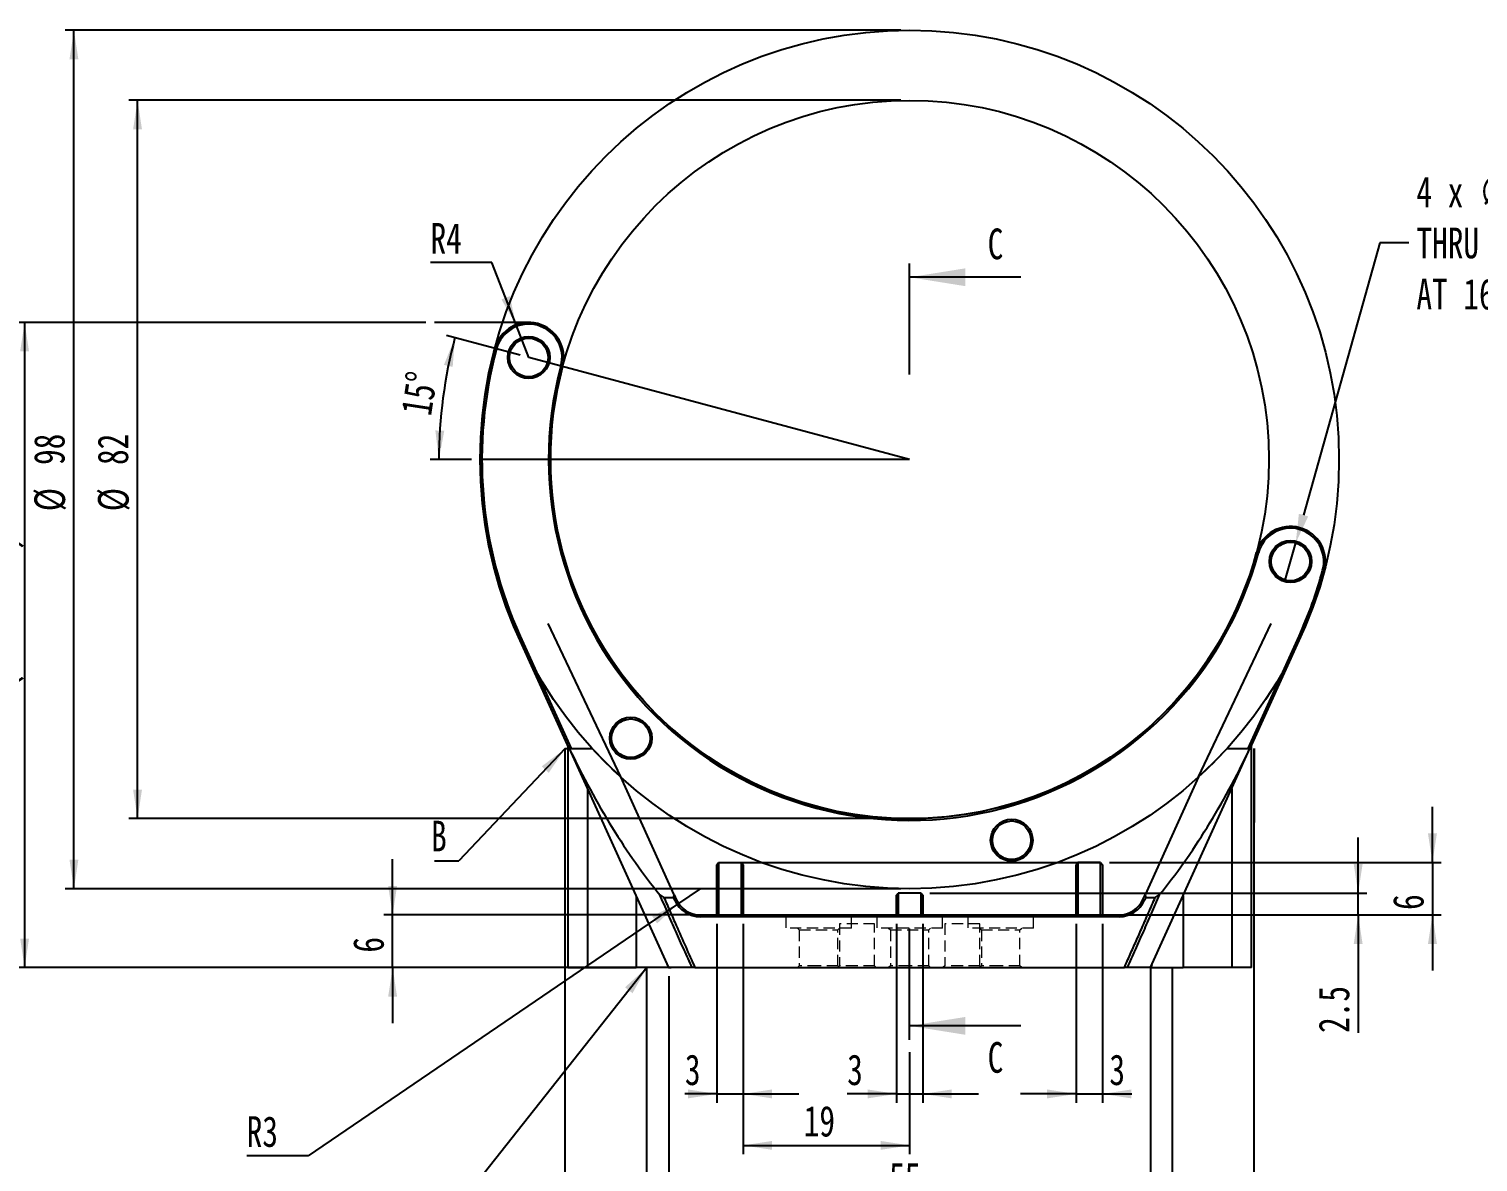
# Model space of a CAD drawing. Header units: millimetres. Extents: x 0 to 420, y 1 to 298.
# Drawn here: x 86 to 251.4, y 103.8 to 233.1 of the extents above; entities that cross this region are included whole.
import ezdxf

# ---------------------------------------------------------------- set-up
doc = ezdxf.new("R2010")
doc.units = ezdxf.units.MM
doc.header["$PDSIZE"] = -1
doc.linetypes.add('HIDDEN', pattern=[1.905, 1.27, -0.635])
doc.layers.add('도면층3', color=5, linetype='Continuous', lineweight=25)
for name, color, linetype in [('레이어10', 30, 'Continuous'), ('문자', 2, 'Continuous'), ('절단면', 230, 'Continuous'), ('치수선', 104, 'Continuous')]:
    doc.layers.add(name, color=color, linetype=linetype)
doc.styles.add('SLDTEXTSTYLE0', font='TXT', dxfattribs={"width": 0.75})
doc.dimstyles.new('SLDDIMSTYLE0', dxfattribs={"dimtxt": 3.5, "dimasz": 3.302, "dimexe": 0, "dimexo": 0.0625, "dimgap": 0.875, "dimtad": 1, "dimdec": 3, "dimrnd": 1e-09, "dimzin": 12, "dimdsep": 46, "dimtxsty": 'SLDTEXTSTYLE0', "dimsah": 1, "dimcen": 0.09, "dimadec": 0, "dimazin": 3, "dimtfac": 1, "dimtdec": 3, "dimtofl": 0, "dimtmove": 0, "dimatfit": 3, "dimfxl": 1, "dimfrac": 2, "dimtolj": 1, "dimtzin": 12, "dimarcsym": 0})
doc.dimstyles.new('SLDDIMSTYLE1', dxfattribs={"dimtxt": 3.5, "dimasz": 3.302, "dimexe": 0, "dimexo": 0.0625, "dimgap": 0.875, "dimtad": 1, "dimdec": 4, "dimzin": 12, "dimdsep": 46, "dimtxsty": 'SLDTEXTSTYLE0', "dimsah": 1, "dimcen": 0.09, "dimazin": 3, "dimtfac": 1, "dimtofl": 0, "dimtmove": 0, "dimatfit": 3, "dimfxl": 1, "dimfrac": 2, "dimtolj": 1, "dimtzin": 12, "dimarcsym": 0})
doc.dimstyles.new('SLDDIMSTYLE2', dxfattribs={"dimtxt": 3.5, "dimasz": 3.302, "dimexe": 0, "dimexo": 0.0625, "dimgap": 0.875, "dimtad": 1, "dimdec": 3, "dimrnd": 1e-09, "dimzin": 12, "dimdsep": 46, "dimtxsty": 'SLDTEXTSTYLE0', "dimsah": 1, "dimcen": 0.09, "dimadec": 0, "dimazin": 3, "dimtfac": 1, "dimtdec": 3, "dimtmove": 0, "dimatfit": 0, "dimfxl": 1, "dimfrac": 2, "dimtolj": 1, "dimtzin": 12, "dimarcsym": 0})
doc.dimstyles.new('SLDDIMSTYLE3', dxfattribs={"dimtxt": 3.5, "dimasz": 3.302, "dimexe": 0, "dimexo": 0.0625, "dimgap": 0.875, "dimtad": 0, "dimtih": 1, "dimtoh": 1, "dimdec": 3, "dimrnd": 1e-09, "dimzin": 12, "dimdsep": 46, "dimtxsty": 'SLDTEXTSTYLE0', "dimsah": 1, "dimcen": 0, "dimadec": 0, "dimazin": 3, "dimtfac": 1, "dimtdec": 3, "dimtofl": 0, "dimtmove": 0, "dimatfit": 3, "dimfxl": 1, "dimfrac": 2, "dimtolj": 1, "dimtzin": 12, "dimarcsym": 0})
doc.dimstyles.new('SLDDIMSTYLE4', dxfattribs={"dimtxt": 3.5, "dimasz": 3.302, "dimexe": 0, "dimexo": 0.0625, "dimgap": 0.875, "dimtad": 0, "dimtih": 1, "dimtoh": 1, "dimdec": 3, "dimrnd": 1e-09, "dimzin": 12, "dimdsep": 46, "dimtxsty": 'SLDTEXTSTYLE0', "dimblk1": 'NONE', "dimsah": 1, "dimcen": 0, "dimadec": 0, "dimazin": 3, "dimtfac": 1, "dimtdec": 3, "dimtmove": 0, "dimatfit": 3, "dimldrblk": 'NONE', "dimfxl": 1, "dimfrac": 2, "dimtolj": 1, "dimtzin": 12, "dimarcsym": 0})
doc.dimstyles.new('SLDDIMSTYLE5', dxfattribs={"dimtxt": 3.5, "dimasz": 3.302, "dimexe": 0, "dimexo": 0.0625, "dimgap": 0.875, "dimtad": 0, "dimtih": 1, "dimtoh": 1, "dimdec": 3, "dimrnd": 1e-09, "dimzin": 12, "dimdsep": 46, "dimtxsty": 'SLDTEXTSTYLE0', "dimblk1": 'NONE', "dimsah": 1, "dimcen": 0, "dimadec": 0, "dimazin": 3, "dimtfac": 1, "dimtdec": 3, "dimtmove": 0, "dimatfit": 3, "dimldrblk": 'NONE', "dimfxl": 1, "dimfrac": 2, "dimtolj": 1, "dimtzin": 12, "dimarcsym": 0})
doc.dimstyles.new('SLDDIMSTYLE7', dxfattribs={"dimtxt": 0.18, "dimasz": 3.302, "dimexe": 0, "dimexo": 0.0625, "dimgap": 0, "dimtad": 0, "dimtih": 1, "dimtoh": 1, "dimdec": 0, "dimrnd": 1e-09, "dimzin": 0, "dimdsep": 46, "dimtxsty": 'Standard', "dimsah": 1, "dimcen": 0.09, "dimadec": 0, "dimazin": 0, "dimtfac": 3.302, "dimtdec": 0, "dimtofl": 0, "dimtmove": 0, "dimatfit": 3, "dimfxl": 1, "dimfrac": 2, "dimtolj": 1, "dimtzin": 0, "dimarcsym": 0})

# ---------------------------------------------------------------- blocks, each defined once
blk = doc.blocks.new('_D')
at = {"layer": '치수선', "transparency": 16777216}
for p, q in [((159, 124.96), (159, 98.2)), ((214, 124.96), (214, 98.2)), ((159, 99.2), (214, 99.2))]:
    blk.add_line(p, q, dxfattribs=at)
for points in [[(159, 99.2), (162.3, 98.69), (162.3, 99.71)], [(214, 99.2), (210.69, 99.71), (210.69, 98.69)]]:
    blk.add_solid(points, dxfattribs=at)
at = {"layer": '치수선', "transparency": 16777216, "insert": (184.15, 103.71), "char_height": 3.5, "attachment_point": 1, "style": 'SLDTEXTSTYLE0'}
blk.add_mtext('55', dxfattribs=at)
blk = doc.blocks.new('_D_1')
at = {"layer": '치수선', "transparency": 16777216}
for p, q in [((185.5, 232.96), (90.13, 232.96)), ((91.13, 134.96), (91.13, 232.96)), ((185.5, 134.96), (90.13, 134.96))]:
    blk.add_line(p, q, dxfattribs=at)
for points in [[(91.13, 232.96), (90.62, 229.65), (91.63, 229.65)], [(91.13, 134.96), (91.63, 138.26), (90.62, 138.26)]]:
    blk.add_solid(points, dxfattribs=at)
at = {"layer": '치수선', "transparency": 16777216, "char_height": 3.5, "attachment_point": 1, "rotation": 90, "style": 'SLDTEXTSTYLE0'}
for s, insert in [('98', (86.56, 183.33)), ('%%c', (86.61, 178.05))]:
    blk.add_mtext(s, dxfattribs=dict(at, insert=insert))
blk = doc.blocks.new('_D_2')
at = {"layer": '치수선', "transparency": 16777216}
for p, q in [((185.5, 224.96), (97.39, 224.96)), ((98.39, 142.96), (98.39, 224.96)), ((185.5, 142.96), (97.39, 142.96))]:
    blk.add_line(p, q, dxfattribs=at)
for points in [[(98.39, 224.96), (97.88, 221.65), (98.89, 221.65)], [(98.39, 142.96), (98.89, 146.26), (97.88, 146.26)]]:
    blk.add_solid(points, dxfattribs=at)
at = {"layer": '치수선', "transparency": 16777216, "char_height": 3.5, "attachment_point": 1, "rotation": 90, "style": 'SLDTEXTSTYLE0'}
for s, insert in [('82', (93.82, 183.33)), ('%%c', (93.87, 178.05))]:
    blk.add_mtext(s, dxfattribs=dict(at, insert=insert))
blk = doc.blocks.new('_D_3')
at = {"layer": '치수선', "transparency": 16777216}
for p, q in [((142.06, 195.86), (133.64, 198.12)), ((136.5, 183.96), (131.78, 183.96))]:
    blk.add_line(p, q, dxfattribs=at)
blk.add_arc((186.5, 183.96), 53.72, 165, 180, dxfattribs=at)
for points in [[(134.61, 197.86), (133.36, 194.76), (134.35, 194.53)], [(132.78, 183.96), (133.39, 187.24), (132.37, 187.27)]]:
    blk.add_solid(points, dxfattribs=at)
at = {"layer": '치수선', "transparency": 16777216, "insert": (128.41, 189.35), "char_height": 3.5, "attachment_point": 1, "rotation": 81.2376, "style": 'SLDTEXTSTYLE0'}
blk.add_mtext('15°', dxfattribs=at)
blk = doc.blocks.new('_D_4')
at = {"layer": '치수선', "transparency": 16777216}
for p, q in [((246.16, 137.96), (246.16, 144.31)), ((209.3, 137.96), (247.16, 137.96)), ((246.16, 137.96), (246.16, 131.96)), ((211.39, 131.96), (247.16, 131.96)), ((246.16, 131.96), (246.16, 125.61))]:
    blk.add_line(p, q, dxfattribs=at)
for points in [[(246.16, 137.96), (246.67, 141.26), (245.65, 141.26)], [(246.16, 131.96), (245.65, 128.65), (246.67, 128.65)]]:
    blk.add_solid(points, dxfattribs=at)
at = {"layer": '치수선', "transparency": 16777216, "insert": (241.65, 132.53), "char_height": 3.5, "attachment_point": 1, "rotation": 90, "style": 'SLDTEXTSTYLE0'}
blk.add_mtext('6', dxfattribs=at)
blk = doc.blocks.new('_D_5')
at = {"layer": '치수선', "transparency": 16777216}
for p, q in [((167.5, 130.96), (167.5, 104.65)), ((186.5, 116.3), (186.5, 104.65)), ((167.5, 105.65), (186.5, 105.65))]:
    blk.add_line(p, q, dxfattribs=at)
for points in [[(167.5, 105.65), (170.8, 105.15), (170.8, 106.16)], [(186.5, 105.65), (183.19, 106.16), (183.19, 105.15)]]:
    blk.add_solid(points, dxfattribs=at)
at = {"layer": '치수선', "transparency": 16777216, "insert": (174.41, 110.17), "char_height": 3.5, "attachment_point": 1, "style": 'SLDTEXTSTYLE0'}
blk.add_mtext('19', dxfattribs=at)
blk = doc.blocks.new('_D_6')
at = {"layer": '레이어10', "transparency": 16777216}
for p, q in [((131.28, 199.6), (84.5, 199.6)), ((85.5, 199.6), (85.5, 125.96)), ((154.29, 125.96), (84.5, 125.96))]:
    blk.add_line(p, q, dxfattribs=at)
for points in [[(85.5, 199.6), (84.99, 196.3), (86, 196.3)], [(85.5, 125.96), (86, 129.26), (84.99, 129.26)]]:
    blk.add_solid(points, dxfattribs=at)
at = {"layer": '레이어10', "transparency": 16777216, "char_height": 3.5, "attachment_point": 1, "rotation": 90, "style": 'SLDTEXTSTYLE0'}
for s, insert in [(')', (80.98, 173.62)), ('73.647', (80.98, 159.39)), ('(', (80.98, 157.67))]:
    blk.add_mtext(s, dxfattribs=dict(at, insert=insert))
blk = doc.blocks.new('_D_7')
at = {"layer": '치수선', "transparency": 16777216}
for p, q in [((138.83, 206.44), (131.82, 206.44)), ((141.58, 199.33), (138.83, 206.44)), ((143.03, 195.6), (141.58, 199.33))]:
    blk.add_line(p, q, dxfattribs=at)
blk.add_solid([(141.58, 199.33), (140.87, 202.6), (139.92, 202.23)], dxfattribs=at)
at = {"layer": '치수선', "transparency": 16777216, "insert": (131.82, 210.95), "char_height": 3.5, "attachment_point": 1, "style": 'SLDTEXTSTYLE0'}
blk.add_mtext('R4', dxfattribs=at)
blk = doc.blocks.new('_D_8')
at = {"layer": 'Defpoints', "color": 0, "transparency": 16777216}
for p in [(230.56, 174.43), (229.37, 170.19)]:
    blk.add_point(p, dxfattribs=at)
at = {"layer": '치수선', "color": 0, "lineweight": -2, "transparency": 16777216}
for p, q in [((240.15, 208.68), (231.45, 177.61)), ((243.45, 208.68), (240.15, 208.68)), ((229.37, 170.19), (230.56, 174.43))]:
    blk.add_line(p, q, dxfattribs=at)
at = {"layer": '치수선', "color": 0, "transparency": 16777216}
blk.add_solid([(230.92, 177.76), (231.98, 177.46), (230.56, 174.43)], dxfattribs=at)
at = {"layer": '치수선', "color": 0, "transparency": 16777216, "insert": (244.33, 216.26), "char_height": 3.5, "attachment_point": 1, "style": 'SLDTEXTSTYLE0'}
blk.add_mtext('\\A1;4 x ∅4.4 Hole \\PTHRU\\PAT 165%%D 225%%D 285%%D 345%%D', dxfattribs=at)
blk = doc.blocks.new('_None')
blk = doc.blocks.new('_D_9')
at = {"layer": '치수선', "transparency": 16777216}
for p, q in [((127.5, 131.96), (127.5, 138.31)), ((161.6, 131.96), (126.5, 131.96)), ((127.5, 125.96), (127.5, 131.96)), ((160.99, 125.96), (126.5, 125.96)), ((127.5, 125.96), (127.5, 119.61))]:
    blk.add_line(p, q, dxfattribs=at)
for points in [[(127.5, 131.96), (128, 135.26), (126.99, 135.26)], [(127.5, 125.96), (126.99, 122.65), (128, 122.65)]]:
    blk.add_solid(points, dxfattribs=at)
at = {"layer": '치수선', "transparency": 16777216, "insert": (122.98, 127.66), "char_height": 3.5, "attachment_point": 1, "rotation": 90, "style": 'SLDTEXTSTYLE0'}
blk.add_mtext('6', dxfattribs=at)
blk = doc.blocks.new('_D_10')
at = {"layer": '치수선', "transparency": 16777216}
for p, q in [((164.5, 130.96), (164.5, 110.53)), ((167.5, 130.96), (167.5, 110.53)), ((164.5, 111.53), (160.85, 111.53)), ((164.5, 111.53), (167.5, 111.53)), ((167.5, 111.53), (173.85, 111.53))]:
    blk.add_line(p, q, dxfattribs=at)
for points in [[(164.5, 111.53), (161.19, 112.04), (161.19, 111.02)], [(167.5, 111.53), (170.8, 111.02), (170.8, 112.04)]]:
    blk.add_solid(points, dxfattribs=at)
at = {"layer": '치수선', "transparency": 16777216, "insert": (160.85, 116.04), "char_height": 3.5, "attachment_point": 1, "style": 'SLDTEXTSTYLE0'}
blk.add_mtext('3', dxfattribs=at)
blk = doc.blocks.new('_D_11')
at = {"layer": '치수선', "transparency": 16777216}
for p, q in [((185, 130.96), (185, 110.53)), ((188, 130.96), (188, 110.53)), ((185, 111.53), (179.37, 111.53)), ((185, 111.53), (188, 111.53)), ((188, 111.53), (194.35, 111.53))]:
    blk.add_line(p, q, dxfattribs=at)
for points in [[(185, 111.53), (181.69, 112.04), (181.69, 111.02)], [(188, 111.53), (191.3, 111.02), (191.3, 112.04)]]:
    blk.add_solid(points, dxfattribs=at)
at = {"layer": '치수선', "transparency": 16777216, "insert": (179.37, 116.04), "char_height": 3.5, "attachment_point": 1, "style": 'SLDTEXTSTYLE0'}
blk.add_mtext('3', dxfattribs=at)
blk = doc.blocks.new('_D_12')
at = {"layer": '치수선', "transparency": 16777216}
for p, q in [((205.5, 130.96), (205.5, 110.53)), ((208.5, 130.96), (208.5, 110.53)), ((205.5, 111.53), (199.15, 111.53)), ((205.5, 111.53), (208.5, 111.53)), ((208.5, 111.53), (211.87, 111.53))]:
    blk.add_line(p, q, dxfattribs=at)
for points in [[(205.5, 111.53), (202.19, 112.04), (202.19, 111.02)], [(208.5, 111.53), (211.8, 111.02), (211.8, 112.04)]]:
    blk.add_solid(points, dxfattribs=at)
at = {"layer": '치수선', "transparency": 16777216, "insert": (209.29, 116.04), "char_height": 3.5, "attachment_point": 1, "style": 'SLDTEXTSTYLE0'}
blk.add_mtext('3', dxfattribs=at)
blk = doc.blocks.new('_D_13')
at = {"layer": '치수선', "transparency": 16777216}
for p, q in [((237.68, 134.46), (237.68, 140.81)), ((188.8, 134.46), (238.68, 134.46)), ((237.68, 131.96), (237.68, 134.46)), ((211.39, 131.96), (238.68, 131.96)), ((237.68, 131.96), (237.68, 118.49))]:
    blk.add_line(p, q, dxfattribs=at)
for points in [[(237.68, 134.46), (238.19, 137.76), (237.18, 137.76)], [(237.68, 131.96), (237.18, 128.65), (238.19, 128.65)]]:
    blk.add_solid(points, dxfattribs=at)
at = {"layer": '치수선', "transparency": 16777216, "insert": (233.17, 118.49), "char_height": 3.5, "attachment_point": 1, "rotation": 90, "style": 'SLDTEXTSTYLE0'}
blk.add_mtext('2.5', dxfattribs=at)
blk = doc.blocks.new('_D_14')
at = {"layer": '치수선', "transparency": 16777216}
for p, q in [((162.6, 134.96), (160.12, 133.27)), ((160.12, 133.27), (117.85, 104.47)), ((117.85, 104.47), (110.84, 104.47))]:
    blk.add_line(p, q, dxfattribs=at)
blk.add_solid([(160.12, 133.27), (157.11, 131.83), (157.68, 130.99)], dxfattribs=at)
at = {"layer": '치수선', "transparency": 16777216, "insert": (110.84, 108.98), "char_height": 3.5, "attachment_point": 1, "style": 'SLDTEXTSTYLE0'}
blk.add_mtext('R3', dxfattribs=at)
blk = doc.blocks.new('SW_NOTE_0_2')
at = {"layer": '도면층3', "color": 0}
blk.add_line((-2.8, 0), (0, 0), dxfattribs=at)
at = {"layer": '도면층3', "color": 0, "insert": (-3.18, 4.6), "char_height": 3.5, "attachment_point": 1, "style": 'SLDTEXTSTYLE0'}
blk.add_mtext('B', dxfattribs=at)
blk = doc.blocks.new('_D_21')
at = {"layer": 'Defpoints', "color": 0, "transparency": 16777216}
for p in [(193.64, 271.83), (200.13, 268.08)]:
    blk.add_point(p, dxfattribs=at)
at = {"layer": '치수선', "color": 0, "lineweight": -2, "transparency": 16777216}
for p, q in [((193.64, 271.83), (200.13, 268.08)), ((223.11, 254.81), (202.99, 266.42)), ((238.82, 254.81), (223.11, 254.81))]:
    blk.add_line(p, q, dxfattribs=at)
at = {"layer": '치수선', "color": 0, "transparency": 16777216}
blk.add_solid([(203.27, 266.9), (202.72, 265.95), (200.13, 268.08)], dxfattribs=at)
at = {"layer": '치수선', "color": 0, "transparency": 16777216, "insert": (239.69, 262.4), "char_height": 3.5, "attachment_point": 1, "style": 'SLDTEXTSTYLE0'}
blk.add_mtext('\\A1;6 x ∅7.5 {\\fGDT|b0|i0|c0|p2;x}1\\PEqually 60%%D\\PPCD %%C24', dxfattribs=at)

msp = doc.modelspace()

# ---------------------------------------------------------------- linework, layer by layer
at = {"color": 7, "linetype": 'Continuous', "lineweight": 25}
for p, q in [((139.16467, 196.63771), (139.35785, 196.58595)), ((146.89207, 194.56716), (146.69889, 194.61893)), ((226.09799, 173.344), (226.29118, 173.29224)), ((233.8254, 171.27345), (233.63221, 171.32521)), ((141.86965, 163.71762), (142.05179, 163.80022)), ((147.65733, 150.95558), (141.86965, 163.71762)), ((142.05179, 163.80022), (147.87694, 150.95558)), ((225.11312, 150.95558), (230.93827, 163.80022)), ((231.12041, 163.71762), (225.33273, 150.95558)), ((231.12041, 163.71762), (230.93827, 163.80022)), ((147.49503, 151.31346), (147.49503, 125.95558)), ((147.65733, 150.95558), (158.99503, 125.95558)), ((147.65733, 150.95558), (150.27349, 150.95558)), ((213.99503, 125.95558), (225.33273, 150.95558)), ((222.71657, 150.95558), (225.33273, 150.95558)), ((225.49503, 125.95558), (225.49503, 151.31346)), ((159.61891, 134.26467), (153.52129, 147.71014)), ((219.46878, 147.71014), (213.37115, 134.26467)), ((149.71857, 146.41048), (149.71857, 125.95558)), ((223.27149, 146.41048), (223.27149, 125.95558)), ((164.49503, 137.67274), (164.69503, 137.95558)), ((164.49503, 131.95558), (164.49503, 137.67274)), ((164.69503, 137.95558), (164.69503, 131.95558)), ((164.69503, 137.95558), (167.29503, 137.95558)), ((167.29503, 131.95558), (167.29503, 137.95558)), ((167.29503, 137.95558), (167.49503, 137.67274)), ((167.49503, 137.67274), (167.49503, 131.95558)), ((205.49503, 137.67274), (205.69503, 137.95558)), ((205.49503, 131.95558), (205.49503, 137.67274)), ((205.69503, 137.95558), (205.69503, 131.95558)), ((208.29503, 137.95558), (205.69503, 137.95558)), ((208.29503, 131.95558), (208.29503, 137.95558)), ((208.29503, 137.95558), (208.49503, 137.67274)), ((208.49503, 137.67274), (208.49503, 131.95558)), ((155.28913, 134.12722), (155.28913, 125.95558)), ((158.00805, 134.23814), (158.46468, 133.95558)), ((158.46468, 133.95558), (159.53948, 133.95558)), ((159.53948, 133.95558), (159.61891, 134.26467)), ((159.68536, 133.63392), (159.53948, 133.95558)), ((159.61891, 134.26467), (159.8675, 133.71652)), ((184.99503, 134.21973), (185.19503, 134.45558)), ((184.99503, 131.95558), (184.99503, 134.21973)), ((185.19503, 134.45558), (185.19503, 131.95558)), ((187.79503, 134.45558), (185.19503, 134.45558)), ((187.79503, 131.95558), (187.79503, 134.45558)), ((187.79503, 134.45558), (187.99503, 134.21973)), ((187.99503, 134.21973), (187.99503, 131.95558)), ((213.12256, 133.71652), (213.37115, 134.26467)), ((213.45058, 133.95558), (213.30471, 133.63392)), ((213.37115, 134.26467), (213.45058, 133.95558)), ((213.45058, 133.95558), (214.52538, 133.95558)), ((214.52538, 133.95558), (214.98202, 134.23814)), ((217.70094, 134.12722), (217.70094, 125.95558)), ((159.68536, 133.63392), (159.8675, 133.71652)), ((213.30471, 133.63392), (213.12256, 133.71652)), ((162.59967, 131.75558), (162.59967, 131.95558)), ((162.59967, 131.95558), (210.39039, 131.95558)), ((210.39039, 131.75558), (162.59967, 131.75558)), ((210.39039, 131.75558), (210.39039, 131.95558)), ((147.49503, 125.95558), (149.71857, 125.95558)), ((149.71857, 125.95558), (155.28913, 125.95558)), ((158.99503, 125.95558), (155.28913, 125.95558)), ((161.98923, 125.95558), (161.66357, 125.95558)), ((161.98923, 125.95558), (211.00083, 125.95558)), ((211.32649, 125.95558), (211.00083, 125.95558)), ((213.99503, 125.95558), (217.70094, 125.95558)), ((223.27149, 125.95558), (217.70094, 125.95558)), ((225.49503, 125.95558), (223.27149, 125.95558))]:
    msp.add_line(p, q, dxfattribs=at)
at = {"color": 7, "linetype": 'HIDDEN', "lineweight": 18}
for p, q in [((139.16467, 196.63771), (139.35785, 196.58595)), ((146.89207, 194.56716), (146.69889, 194.61893)), ((226.09799, 173.344), (226.29118, 173.29224)), ((233.8254, 171.27345), (233.63221, 171.32521)), ((141.86965, 163.71762), (142.05179, 163.80022)), ((231.12041, 163.71762), (230.93827, 163.80022)), ((149.71857, 146.41048), (149.71857, 125.95558)), ((223.27149, 146.41048), (223.27149, 125.95558)), ((155.28913, 134.12722), (155.28913, 125.95558)), ((217.70094, 134.12722), (217.70094, 125.95558)), ((159.8675, 133.71652), (159.68536, 133.63392)), ((213.12256, 133.71652), (213.30471, 133.63392)), ((162.59967, 131.95558), (162.59967, 131.75558)), ((172.15273, 131.95558), (172.35273, 131.75558)), ((172.35273, 131.75558), (172.35273, 130.45558)), ((182.49503, 130.95558), (178.49503, 130.95558)), ((178.49503, 130.95558), (178.49503, 126.15558)), ((179.85273, 131.75558), (180.05273, 131.95558)), ((179.85273, 130.45558), (179.85273, 131.75558)), ((182.49503, 126.15558), (182.49503, 130.95558)), ((182.54503, 131.95558), (182.74503, 131.75558)), ((182.74503, 131.75558), (182.74503, 130.45558)), ((190.24503, 131.75558), (190.44503, 131.95558)), ((190.24503, 130.45558), (190.24503, 131.75558)), ((194.49503, 130.95558), (190.49503, 130.95558)), ((190.49503, 130.95558), (190.49503, 126.15558)), ((192.93734, 131.95558), (193.13734, 131.75558)), ((193.13734, 131.75558), (193.13734, 130.45558)), ((194.49503, 126.15558), (194.49503, 130.95558)), ((200.63734, 131.75558), (200.83734, 131.95558)), ((200.63734, 130.45558), (200.63734, 131.75558)), ((210.39039, 131.95558), (210.39039, 131.75558)), ((179.85273, 130.45558), (172.35273, 130.45558)), ((173.70273, 130.45558), (173.90273, 130.25558)), ((173.90273, 130.25558), (178.30273, 130.25558)), ((173.90273, 130.25558), (173.90273, 126.15558)), ((178.30273, 130.25558), (178.50273, 130.45558)), ((178.30273, 126.15558), (178.30273, 130.25558)), ((190.24503, 130.45558), (182.74503, 130.45558)), ((184.09503, 130.45558), (184.29503, 130.25558)), ((184.29503, 130.25558), (188.69503, 130.25558)), ((184.29503, 130.25558), (184.29503, 126.15558)), ((188.69503, 130.25558), (188.89503, 130.45558)), ((188.69503, 126.15558), (188.69503, 130.25558)), ((200.63734, 130.45558), (193.13734, 130.45558)), ((194.48734, 130.45558), (194.68734, 130.25558)), ((194.68734, 130.25558), (199.08734, 130.25558)), ((194.68734, 130.25558), (194.68734, 126.15558)), ((199.08734, 130.25558), (199.28734, 130.45558)), ((199.08734, 126.15558), (199.08734, 130.25558)), ((173.90273, 126.15558), (173.70273, 125.95558)), ((176.10273, 126.15558), (173.90273, 126.15558)), ((178.30273, 126.15558), (176.10273, 126.15558)), ((178.49503, 126.15558), (178.29503, 125.95558)), ((178.50273, 125.95558), (178.30273, 126.15558)), ((180.49503, 126.15558), (178.49503, 126.15558)), ((182.49503, 126.15558), (180.49503, 126.15558)), ((182.69503, 125.95558), (182.49503, 126.15558)), ((184.29503, 126.15558), (184.09503, 125.95558)), ((186.49503, 126.15558), (184.29503, 126.15558)), ((188.69503, 126.15558), (186.49503, 126.15558)), ((188.89503, 125.95558), (188.69503, 126.15558)), ((190.49503, 126.15558), (190.29503, 125.95558)), ((192.49503, 126.15558), (190.49503, 126.15558)), ((194.49503, 126.15558), (192.49503, 126.15558)), ((194.68734, 126.15558), (194.48734, 125.95558)), ((194.69503, 125.95558), (194.49503, 126.15558)), ((196.88734, 126.15558), (194.68734, 126.15558)), ((199.08734, 126.15558), (196.88734, 126.15558)), ((199.28734, 125.95558), (199.08734, 126.15558))]:
    msp.add_line(p, q, dxfattribs=at)
at = {"color": 7, "linetype": 'Continuous', "lineweight": 25}
for centre, radius in [((143.02837, 195.60244), 2.4), ((143.02837, 195.60244), 2.2), ((229.96169, 172.30872), 2.4), ((229.96169, 172.30872), 2.2), ((154.67523, 152.13578), 2.4), ((154.67523, 152.13578), 2.2), ((198.14189, 140.48892), 2.4), ((198.14189, 140.48892), 2.2)]:
    msp.add_circle(centre, radius, dxfattribs=at)
for centre, radius, start, end in [((143.02837, 195.60244), 4, 345, 165), ((143.02837, 195.60244), 3.8, 345, 165), ((186.49503, 183.95558), 49, 165, 204.3946692), ((186.49503, 183.95558), 48.8, 165, 204.3946692), ((186.49503, 183.95558), 41.2, 165, 345), ((186.49503, 183.95558), 41, 165, 345), ((229.96169, 172.30872), 4, 345, 165), ((229.96169, 172.30872), 3.8, 345, 165), ((186.49503, 183.95558), 48.8, 335.6053308, 345), ((186.49503, 183.95558), 49, 335.6053308, 345), ((186.49503, 183.95558), 49, 222.3354019, 227.7061149), ((186.49503, 183.95558), 49, 312.2938851, 317.6645981), ((162.59967, 134.95558), 3.2, 204.3946692, 270), ((162.59967, 134.95558), 3, 204.3946692, 270), ((210.39039, 134.95558), 3, 270, 335.6053308), ((210.39039, 134.95558), 3.2, 270, 335.6053308)]:
    msp.add_arc(centre, radius, start, end, dxfattribs=at)
for start_param, end_param in [(2.303384184, 2.56483514), (3.718350158, 3.979801156)]:
    msp.add_ellipse((186.49503, 216.94115), major_axis=(0, 98.66325), ratio=0.52947876, start_param=start_param, end_param=end_param, dxfattribs=at)
for points, knots in [([(161.66357, 125.95558), (161.35916, 126.63301), (160.74064, 128.00942), (159.82843, 130.06885), (158.91361, 132.15196), (158.31282, 133.53602), (158.00805, 134.23814)], [0, 0, 0, 0, 0.246099419, 0.500026741, 0.7463683965, 1, 1, 1, 1]), ([(158.46468, 133.95558), (158.69929, 133.41428), (159.16281, 132.34482), (159.98696, 130.45998), (160.92422, 128.33327), (161.63895, 126.7376), (161.98923, 125.95558)], [0, 0, 0, 0, 0.202453487, 0.399994077, 0.705944934, 1, 1, 1, 1]), ([(211.00083, 125.95558), (211.22224, 126.44918), (211.67081, 127.44923), (212.34644, 128.97117), (213.04832, 130.5637), (213.77704, 132.22924), (214.27374, 133.37507), (214.52538, 133.95558)], [0, 0, 0, 0, 0.185648458, 0.376125716, 0.571433415, 0.782876492, 1, 1, 1, 1]), ([(214.98202, 134.23814), (214.67725, 133.53603), (214.07646, 132.15197), (213.16164, 130.06888), (212.24943, 128.00943), (211.63091, 126.63302), (211.32649, 125.95558)], [0, 0, 0, 0, 0.253625764, 0.499973262, 0.753895394, 1, 1, 1, 1]), ([(161.66357, 125.95558), (161.58706, 125.95558), (161.43404, 125.95558), (161.21046, 125.95558), (160.93701, 125.95558), (160.61917, 125.95558), (160.26347, 125.95558), (159.92265, 125.95558), (159.59736, 125.95558), (159.28629, 125.95558), (159.09212, 125.95558), (158.99503, 125.95558)], [0, 0, 0, 0, 0.074280799, 0.148562127, 0.22285795, 0.352353027, 0.481904961, 0.6114023, 0.74095231, 0.870476215, 1, 1, 1, 1]), ([(213.99503, 125.95558), (213.93065, 125.95558), (213.80188, 125.95558), (213.59989, 125.95558), (213.35683, 125.95558), (213.0674, 125.95558), (212.6132, 125.95558), (212.12844, 125.95558), (211.65162, 125.95558), (211.42247, 125.95558), (211.3265, 125.95558)], [0, 0, 0, 0, 0.0863460474, 0.1726903063, 0.2590547129, 0.3885421893, 0.5181062126, 0.7771393774, 0.9066626334, 1, 1, 1, 1])]:
    msp.add_open_spline(points, degree=3, knots=knots, dxfattribs=at)
at = {"layer": '도면층3'}
for p, q in [((147.1838, 57.87322), (147.1838, 150.95558)), ((225.80627, 57.87322), (225.80627, 150.95558))]:
    msp.add_line(p, q, dxfattribs=at)
at = {"layer": '레이어10'}
msp.add_line((143.02837, 199.60244), (132.27873, 199.60244), dxfattribs=at)
at = {"layer": '문자'}
for p, q in [((156.49503, 57.87322), (156.49503, 125.95558)), ((216.49503, 57.87322), (216.49503, 125.95558))]:
    msp.add_line(p, q, dxfattribs=at)
at = {"layer": '절단면'}
for p, q in [((186.49503, 193.64757), (186.49503, 206.34757)), ((199.19503, 204.76007), (186.49503, 204.76007)), ((186.49503, 117.71033), (186.49503, 130.41668)), ((199.19503, 119.29783), (186.49503, 119.29783))]:
    msp.add_line(p, q, dxfattribs=at)
for points in [[(186.49503, 204.76007), (192.84503, 203.74407), (192.84503, 205.77607)], [(186.49503, 119.29783), (192.84503, 118.28183), (192.84503, 120.31383)]]:
    msp.add_solid(points, dxfattribs=at)
at = {"layer": '치수선'}
for p, q in [((186.49503, 183.95558), (143.02837, 195.60244)), ((186.49503, 183.95558), (137.49503, 183.95558)), ((153.52129, 147.71014), (145.23807, 165.24263)), ((219.46878, 147.71014), (227.75199, 165.24263)), ((147.1838, 150.95558), (147.65733, 150.95558)), ((225.80627, 150.95558), (225.80627, 142.52102)), ((167.29503, 137.95558), (208.29503, 137.95558)), ((158.86688, 126.22683), (158.99503, 125.95558)), ((158.99503, 125.95558), (159.29503, 125.95558)), ((213.99503, 125.95558), (213.69503, 125.95558)), ((214.12318, 126.22683), (213.99503, 125.95558)), ((213.99503, 125.95558), (213.99503, 117.52102))]:
    msp.add_line(p, q, dxfattribs=at)
for radius in [49, 41]:
    msp.add_circle((186.49503, 183.95558), radius, dxfattribs=at)

# ---------------------------------------------------------------- block references
at = {"layer": '도면층3'}
msp.add_blockref('SW_NOTE_0_2', (135.0697, 138.11955), dxfattribs=at)

# ---------------------------------------------------------------- texts
at = {"layer": '절단면', "char_height": 3.5, "attachment_point": 1, "style": 'SLDTEXTSTYLE0'}
for insert in [(195.40278, 210.32009), (195.40278, 117.44635)]:
    msp.add_mtext('C', dxfattribs=dict(at, insert=insert))

# ---------------------------------------------------------------- dimensions: what is measured, and where the dimension line sits
at = {"layer": '레이어10'}
dim = msp.add_linear_dim(base=(85.49503, 125.95558), p1=(132.27873, 199.60244), p2=(155.28913, 125.95558), angle=90, text='(<>)', dimstyle='SLDDIMSTYLE0', dxfattribs=at)
dim.commit()
dim.dimension.update_dxf_attribs({"geometry": '_D_6', "text_midpoint": (85.49503, 166.50393), "dimtype": 160})
at = {"layer": '치수선'}
for p1, p2, text, dimstyle, picture, middle in [((193.63974, 271.82596), (200.13493, 268.07596), '6 x <> {\\fGDT|b0|i0|c0|p2;x}1\\PEqually 60%%D\\PPCD %%C24', 'SLDDIMSTYLE5', '_D_21', (252.64136, 254.81271)), ((229.36834, 170.19025), (230.55505, 174.4272), '4 x <> Hole \\PTHRU\\PAT 165%%D 225%%D 285%%D 345%%D', 'SLDDIMSTYLE4', '_D_8', (270.57581, 208.68026))]:
    dim = msp.add_diameter_dim_2p(p1=p1, p2=p2, text=text, dimstyle=dimstyle, dxfattribs=at)
    dim.commit()
    dim.dimension.update_dxf_attribs({"geometry": picture, "text_midpoint": middle, "dimtype": 163})
for base, p1, p2, picture, middle in [((88.32031, 232.95558), (186.49503, 134.95558), (186.49503, 232.95558), '_D_1', (88.32031, 183.27545)), ((95.58057, 224.95558), (186.49503, 142.95558), (186.49503, 224.95558), '_D_2', (95.58057, 183.27545))]:
    dim = msp.add_linear_dim(base=base, p1=p1, p2=p2, angle=90, text='%%c<>', dimstyle='SLDDIMSTYLE0', dxfattribs=at)
    dim.commit()
    dim.dimension.update_dxf_attribs({"geometry": picture, "text_midpoint": middle, "dimtype": 160})
for center, mpoint, picture, middle in [((143.02837, 195.60244), (141.58393, 199.33253), '_D_7', (134.53329, 209.22013)), ((162.59967, 134.95558), (160.12038, 133.26646), '_D_14', (113.55005, 107.24458))]:
    dim = msp.add_radius_dim(center=center, mpoint=mpoint, dimstyle='SLDDIMSTYLE3', dxfattribs=at)
    dim.commit()
    dim.dimension.update_dxf_attribs({"geometry": picture, "text_midpoint": middle, "dimtype": 164})
dim = msp.add_angular_dim_2l(base=(133.23653, 190.96719), line1=((143.02837, 195.60244), (186.49503, 183.95558)), line2=((137.49503, 183.95558), (186.49503, 183.95558)), dimstyle='SLDDIMSTYLE1', dxfattribs=at)
dim.commit()
dim.dimension.update_dxf_attribs({"geometry": '_D_3', "text_midpoint": (133.40394, 192.13886), "dimtype": 162})
for base, p1, p2, picture, middle in [((246.16106, 131.95558), (208.29503, 137.95558), (210.39039, 131.95558), '_D_4', (246.16106, 133.82026)), ((237.68363, 134.45558), (210.39039, 131.95558), (187.79503, 134.45558), '_D_13', (237.68363, 121.72186)), ((127.49503, 131.95558), (161.98923, 125.95558), (162.59967, 131.95558), '_D_9', (127.49503, 128.95558))]:
    dim = msp.add_linear_dim(base=base, p1=p1, p2=p2, angle=90, dimstyle='SLDDIMSTYLE2', dxfattribs=at)
    dim.commit()
    dim.dimension.update_dxf_attribs({"geometry": picture, "text_midpoint": middle, "dimtype": 160})
for base, p1, p2, dimstyle, picture, middle in [((167.49503, 111.53173), (164.49503, 131.95558), (167.49503, 131.95558), 'SLDDIMSTYLE2', '_D_10', (162.14332, 111.53173)), ((186.49503, 105.65328), (167.49503, 131.95558), (186.49503, 117.29783), 'SLDDIMSTYLE2', '_D_5', (176.99503, 105.65328)), ((187.99503, 111.53173), (184.99503, 131.95558), (187.99503, 131.95558), 'SLDDIMSTYLE2', '_D_11', (180.66591, 111.53173)), ((208.49503, 111.53173), (205.49503, 131.95558), (208.49503, 131.95558), 'SLDDIMSTYLE2', '_D_12', (210.58, 111.53173)), ((213.99503, 99.20051), (158.99503, 125.95558), (213.99503, 125.95558), 'SLDDIMSTYLE0', '_D', (186.73592, 99.20051))]:
    dim = msp.add_linear_dim(base=base, p1=p1, p2=p2, dimstyle=dimstyle, dxfattribs=at)
    dim.commit()
    dim.dimension.update_dxf_attribs({"geometry": picture, "text_midpoint": middle, "dimtype": 160})

# ---------------------------------------------------------------- leaders
at = {"layer": '도면층3'}
msp.add_leader([(147.1838, 150.95558), (135.0697, 138.11955)], dimstyle='SLDDIMSTYLE7', dxfattribs=at)
at = {"layer": '문자'}
msp.add_leader([(156.49503, 125.95558), (134.85374, 98.56454)], dimstyle='SLDDIMSTYLE7', dxfattribs=at)

doc.saveas('drawing.dxf')
